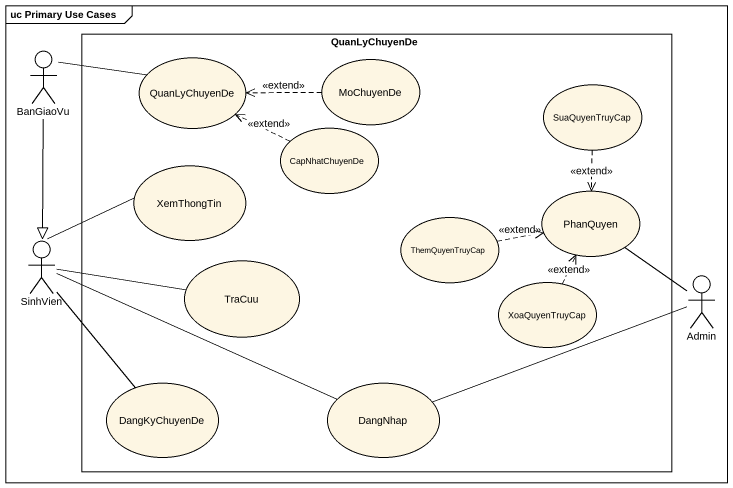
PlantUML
@startuml
mainframe uc Primary Use Cases
rectangle QuanLyChuyenDe {
  usecase "QuanLyChuyenDe" as QuanLyChuyenDe_2
  usecase MoChuyenDe
  usecase SuaQuyenTruyCap
  usecase CapNhatChuyenDe
  usecase XemThongTin
  usecase PhanQuyen
  usecase ThemQuyenTruyCap
  usecase TraCuu
  usecase XoaQuyenTruyCap
  usecase DangKyChuyenDe
  usecase DangNhap
}
actor BanGiaoVu
actor SinhVien
actor Admin
BanGiaoVu -right- QuanLyChuyenDe_2
BanGiaoVu --|> SinhVien
MoChuyenDe .left.> QuanLyChuyenDe_2 : <<extend>>
SuaQuyenTruyCap ..> PhanQuyen : <<extend>>
CapNhatChuyenDe .left.> QuanLyChuyenDe_2 : <<extend>>
SinhVien -right- XemThongTin
SinhVien -right- TraCuu
SinhVien -- DangKyChuyenDe
SinhVien -right- DangNhap
ThemQuyenTruyCap .right.> PhanQuyen : <<extend>>
XoaQuyenTruyCap .up.> PhanQuyen : <<extend>>
Admin -up- PhanQuyen
Admin -left- DangNhap
@enduml
